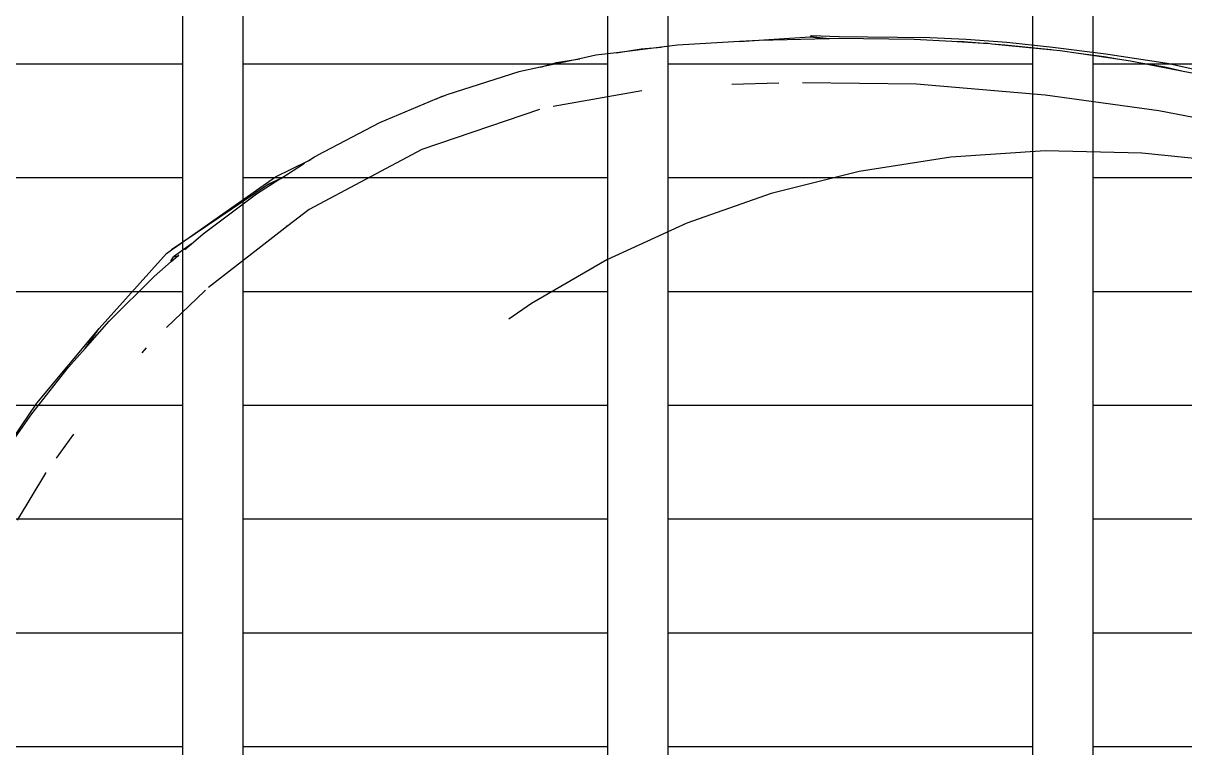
# Model space of a CAD drawing. Header units: millimetres. Extents: x -12551121 to 353735, y 112272 to 285506.
# Drawn here: x 99886 to 100843, y 178874 to 179471 of the extents above; entities that cross this region are included whole.
import ezdxf

# ---------------------------------------------------------------- set-up
doc = ezdxf.new("R2010")
doc.units = ezdxf.units.MM
doc.header["$MEASUREMENT"] = 0
doc.layers.add('+AT9-HATCH', color=8, linetype='Continuous')
doc.layers.add('+AT9_Hardscape', color=1, linetype='Continuous')

# ---------------------------------------------------------------- blocks, each defined once
blk = doc.blocks.new('cabana')
at = {"layer": '+AT9_Hardscape', "color": 1}
for p, q in [((1105.83, 642.15), (1164.73, 580.3)), ((1106.97, 585.2), (1073.72, 616.04)), ((1124.91, 620.75), (1156.97, 586.31)), ((1107.15, 584.99), (1106.97, 585.2)), ((1107.15, 584.99), (1107.24, 584.95)), ((1156.97, 586.31), (1188.37, 548.79)), ((1133.48, 556.09), (1117.16, 574.15)), ((1164.73, 580.3), (1214.57, 517.62)), ((1188.37, 548.79), (1200.73, 532.18)), ((1200.73, 532.18), (1214.57, 517.62)), ((1200.73, 532.18), (1218.58, 508.2)), ((1214.57, 517.62), (1263.63, 450.7)), ((1218.58, 508.2), (1247.04, 464.52)), ((1190.76, 482.91), (1187.61, 487.27)), ((1226.61, 426.36), (1203.86, 463)), ((1247.04, 464.52), (1256.15, 448.23)), ((1263.63, 450.7), (1265.61, 445.91)), ((1256.15, 448.23), (1257.2, 448.03)), ((1256.15, 448.23), (1259.74, 441.82)), ((1257.2, 448.03), (1259.74, 445.49)), ((1259.74, 441.82), (1259.37, 441.26)), ((1259.74, 445.49), (1259.8, 441.92)), ((1266.83, 429.14), (1259.74, 445.49)), ((1259.8, 441.92), (1259.74, 441.82)), ((1259.74, 441.82), (1260.32, 440.78)), ((1265.61, 445.91), (1266.49, 444.07)), ((1302.05, 356.93), (1265.61, 445.91)), ((1266.49, 444.07), (1306.99, 349.7)), ((1263.52, 435.05), (1266.83, 429.14)), ((1227.14, 425.51), (1226.61, 426.36)), ((1265.15, 348.11), (1228.86, 422.53)), ((1266.83, 429.14), (1273.19, 417.76)), ((1273.19, 417.76), (1296.47, 367.93)), ((1296.47, 367.93), (1304.52, 346.49)), ((1302.22, 356.55), (1302.05, 356.93)), ((1302.05, 356.93), (1304.52, 346.49)), ((1304.76, 345.85), (1302.22, 356.55)), ((1265.15, 348.11), (1264.96, 349.83)), ((1274.93, 328.04), (1265.15, 348.11)), ((1304.52, 346.49), (1304.88, 344.94)), ((1304.52, 346.49), (1304.76, 345.85)), ((1305.13, 344.29), (1304.76, 345.85)), ((1304.76, 345.85), (1312.93, 324.07)), ((1306.99, 349.7), (1314.14, 320.83)), ((1304.09, 227.13), (1274.93, 328.04)), ((1314.14, 320.83), (1316.32, 315.02)), ((1314.14, 320.83), (1314.53, 319.23)), ((1314.74, 318.41), (1314.53, 319.23)), ((1316.32, 315.02), (1316.99, 312.68)), ((1316.99, 312.68), (1317.02, 312.6)), ((1332.84, 256.74), (1317.02, 312.6)), ((1342.38, 206.84), (1332.84, 256.74)), ((1316.48, 125.75), (1304.09, 227.13)), ((1342.38, 206.84), (1343.61, 201.86)), ((1343.81, 199.33), (1342.38, 206.84)), ((1343.61, 201.86), (1343.81, 199.33)), ((1344.09, 197.85), (1343.81, 199.33)), ((1350.22, 135.98), (1344.09, 197.85)), ((1161.51, 164.92), (1152.5, 185.87)), ((1183.76, 96.82), (1161.51, 164.92)), ((1350.35, 117.59), (1350.22, 135.98)), ((1350.35, 117.59), (1351.45, 103.86)), ((1350.57, 84.5), (1350.35, 117.59)), ((1314.25, 39.94), (1316.51, 114.14)), ((1199.84, 26.17), (1183.76, 96.82)), ((1351.45, 103.86), (1350.57, 84.5)), ((1350.67, 71.16), (1350.57, 84.5)), ((1349.2, 54.08), (1350.67, 71.16)), ((1346.01, 16.71), (1349.2, 54.08)), ((1349.2, 54.08), (1348.27, 33.45)), ((1348.27, 33.45), (1346.01, 16.71)), ((1209.45, -46.72), (1199.84, 26.17)), ((1344.9, 3.71), (1346.01, 16.71)), ((1337.39, -46.9), (1344.9, 3.71)), ((1297.17, -71.76), (1304.07, -33.49)), ((1212.36, -121.47), (1209.45, -46.72)), ((1337.39, -46.9), (1334.69, -66.83)), ((1334.98, -63.16), (1337.39, -46.9)), ((1324.6, -119.35), (1334.98, -63.16)), ((1334.69, -66.83), (1329.26, -104.8)), ((1273.03, -182.42), (1293.41, -90.65)), ((1324.52, -119.77), (1329.19, -105.09)), ((1329.19, -105.09), (1324.6, -119.35)), ((1329.26, -104.8), (1329.19, -105.09)), ((1329.19, -105.09), (1330.2, -106.11)), ((1330.2, -106.11), (1324.59, -128.19)), ((1208.39, -197.66), (1212.36, -121.47)), ((1323.19, -126.96), (1324.52, -119.77)), ((1324.52, -119.77), (1324.6, -119.35)), ((1309.43, -188.17), (1323.19, -126.96)), ((1324.59, -128.19), (1319.51, -150.91)), ((1319.51, -150.91), (1314.31, -175.02)), ((1314.31, -175.02), (1308.31, -201.14)), ((1242.51, -284.16), (1273.03, -182.42)), ((1301.37, -218.13), (1309.43, -188.17)), ((1197.4, -274.83), (1208.39, -197.66)), ((1308.31, -201.14), (1300.87, -229.93)), ((1294.61, -243.27), (1301.37, -218.13)), ((1299.22, -227.35), (1301.37, -218.13)), ((1294.61, -243.27), (1299.22, -227.35)), ((1300.87, -229.93), (1291.55, -262.16)), ((1292.7, -249.87), (1293.59, -247.04)), ((1293.59, -247.04), (1294.61, -243.27)), ((1277.37, -298.26), (1292.7, -249.87)), ((1289.67, -260.32), (1292.7, -249.87)), ((1277.92, -296.72), (1289.67, -260.32)), ((1291.55, -262.16), (1279.87, -298.64)), ((1179.38, -352.41), (1197.4, -274.83)), ((1210.66, -373.26), (1242.51, -284.16)), ((1279.87, -298.64), (1265.36, -340.18)), ((1270.34, -318.14), (1275.62, -303.78)), ((1275.62, -303.78), (1277.37, -298.26)), ((1277.37, -298.26), (1277.92, -296.72)), ((1258.55, -350.14), (1270.34, -318.14)), ((1263.26, -338.14), (1270.34, -318.14)), ((1265.36, -340.18), (1247.46, -387.89)), ((1258.55, -350.14), (1263.26, -338.14)), ((1154.38, -429.83), (1179.38, -352.41)), ((1255.43, -358.62), (1258.55, -350.14)), ((1252.68, -365.14), (1255.43, -358.62)), ((1238.14, -399.5), (1252.68, -365.14)), ((1244.77, -385.3), (1252.68, -365.14)), ((1188.44, -425.23), (1210.66, -373.26)), ((1247.46, -387.89), (1223.6, -440.44)), ((1238.14, -399.5), (1244.77, -385.3)), ((1232.95, -411.78), (1238.14, -399.5))]:
    blk.add_line(p, q, dxfattribs=at)

msp = doc.modelspace()

# ---------------------------------------------------------------- hatches: boundary and pattern name
at = {"layer": '+AT9-HATCH'}
h = msp.add_hatch(dxfattribs=at)
h.set_pattern_fill('ANSI38', color=62, scale=100)
h.set_pattern_definition([(45, (4874355.9, 2835157.78), (-224.506403, 224.506403), []), (135, (4874355.9, 2835157.78), (-673.51921, 224.506403), [793.75, -476.25])])
h.paths.add_polyline_path([(99292.22, 179726.48), (101217.22, 179726.48, -0.414214), (102317.22, 178626.48), (102317.22, 173351.49), (103142.22, 173351.49), (103142.22, 174876.48), (103042.22, 174876.48), (103042.22, 176526.48), (103042.22, 176676.47), (103192.22, 176676.48), (103192.22, 177626.51), (103142.22, 177626.51), (103142.22, 180226.48), (99442.22, 180226.47), (99292.22, 180226.47)])
h = msp.add_hatch(dxfattribs=at)
h.set_pattern_fill('LINE', color=8, scale=750)
h.paths.add_polyline_path([(98342.22, 176851.47), (98342.22, 179526.48), (97292.22, 179526.48, 0.414214), (96392.22, 178626.48), (96392.22, 177751.48, -0.414214), (95292.22, 176651.48), (94892.22, 176651.48), (94892.22, 174751.48), (96392.22, 174751.48, 0.414214), (97292.22, 175651.48), (97292.22, 176001.46), (97292.22, 176451.47, -0.414214), (97692.22, 176851.47), (98342.22, 176851.47)], is_closed=False)
h.paths.add_polyline_path([(98392.22, 179526.48), (98392.22, 176851.47), (98692.22, 176851.47), (98692.22, 179526.48)])
h.paths.add_polyline_path([(98742.22, 179526.48), (98742.22, 176851.47), (99042.22, 176851.47), (99042.22, 179526.48)])
h.paths.add_polyline_path([(99367.22, 179526.48), (99367.22, 176851.47), (99667.22, 176851.47), (99667.22, 179526.48)])
h.paths.add_polyline_path([(99717.22, 179526.48), (99717.22, 176851.47), (100017.22, 176851.47), (100017.22, 179526.48)])
h.paths.add_polyline_path([(100067.22, 179526.48), (100067.22, 176851.47), (100367.22, 176851.47), (100367.22, 179526.48)])
h.paths.add_polyline_path([(100417.22, 179526.48), (100417.22, 176851.47), (100717.22, 176851.47), (100717.22, 179526.48)])
h.paths.add_polyline_path([(101067.22, 176716.04), (101067.22, 179526.48), (100767.22, 179526.48), (100767.22, 176851.46), (100767.22, 176851.46, -0.21525)])
h.paths.add_polyline_path([(101117.22, 179526.48), (101117.22, 173451.49), (101417.22, 173451.49), (101417.22, 179503.97, 0.056082), (101217.22, 179526.48), (101117.22, 179526.48)], is_closed=False)
h.paths.add_polyline_path([(101467.22, 179491.06), (101467.22, 173451.49), (101767.22, 173451.49), (101767.22, 179338.87, 0.094274)])
h.paths.add_polyline_path([(102117.22, 178626.63, 0.213378), (101817.22, 179297.3), (101817.22, 173451.49), (102117.22, 173451.49), (102117.22, 178626.48)], is_closed=False)
h.paths.add_polyline_path([(101817.22, 173101.46), (101817.22, 170101.46), (102117.22, 170101.46), (102117.22, 173101.46)])
h.paths.add_polyline_path([(101467.22, 173101.46), (101467.22, 170101.46), (101767.22, 170101.46), (101767.22, 173101.46)])
h.paths.add_polyline_path([(101117.22, 173101.46), (101117.22, 170101.46), (101417.22, 170101.46), (101417.22, 173101.46)])
h.paths.add_polyline_path([(101117.22, 169801.46), (101117.22, 166601.46), (101417.22, 166601.46), (101417.22, 169801.46)])
h.paths.add_polyline_path([(101467.22, 169801.46), (101467.22, 166601.46), (101767.22, 166601.46), (101767.22, 169801.46)])
h.paths.add_polyline_path([(101817.22, 169801.46), (101817.22, 166601.46), (102117.22, 166601.46), (102117.22, 169801.46)])
h.paths.add_polyline_path([(102517.22, 169801.46), (102817.22, 169801.46), (102817.22, 166601.46), (102517.22, 166601.46)])
h.paths.add_polyline_path([(102167.22, 169801.46), (102467.22, 169801.46), (102467.22, 166601.46), (102167.22, 166601.46)])
h.paths.add_polyline_path([(102867.22, 169801.46), (103167.22, 169801.46), (103167.22, 166601.46), (102867.22, 166601.46)])
h.paths.add_polyline_path([(102867.22, 173101.46), (103167.22, 173101.46), (103167.22, 170101.46), (102867.22, 170101.46)])
h.paths.add_polyline_path([(102167.22, 173101.46), (102467.22, 173101.46), (102467.22, 170101.46), (102167.22, 170101.46)])
h.paths.add_polyline_path([(102517.22, 173101.46), (102817.22, 173101.46), (102817.22, 170101.46), (102517.22, 170101.46)])

# ---------------------------------------------------------------- linework, layer by layer
at = {"layer": '+AT9_Hardscape', "elevation": 0}
for points in [[(99717.22, 179526.48), (100017.22, 179526.48), (100017.22, 176851.47), (99717.22, 176851.47)], [(100067.22, 179526.48), (100367.22, 179526.48), (100367.22, 176851.47), (100067.22, 176851.47)], [(100417.22, 179526.48), (100717.22, 179526.48), (100717.22, 176851.47), (100417.22, 176851.47)]]:
    msp.add_lwpolyline(points, close=True, dxfattribs=at)
msp.add_lwpolyline([(101067.22, 176716.04, 0.21525), (100767.22, 176851.46), (100767.22, 176851.46), (100767.22, 179526.48), (101067.22, 179526.48)], format="xyb", close=True, dxfattribs=at)

# ---------------------------------------------------------------- block references
at = {"rotation": 101.8661847011007}
msp.add_blockref('cabana', (100704.9, 178137.41), dxfattribs=at)

doc.saveas('drawing.dxf')
